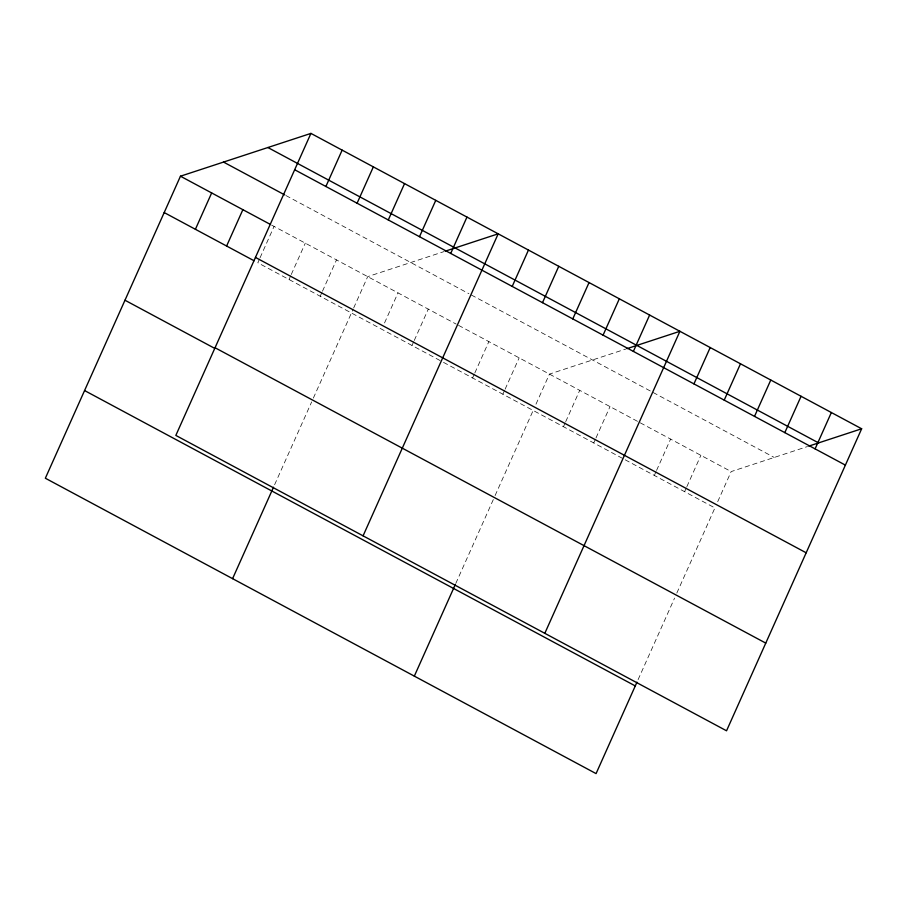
<?xml version="1.0" encoding="UTF-8"?>
<svg xmlns="http://www.w3.org/2000/svg" width="907" height="907" viewBox="0 0 907 907"><rect width="100%" height="100%" fill="white"/><g stroke="black" fill="none" stroke-linecap="round" stroke-linejoin="round"><path stroke-width="0.68" stroke-dasharray="4.54 3.4" d="M259.493 259.005L257.815 262.769L442.299 361.723M260.06 257.758L274.073 226.421M289.027 279.503L290.705 275.751M291.26 274.492L305.285 243.155M320.228 296.249L321.906 292.485M322.473 291.226L336.486 259.89M274.617 484.712L311.657 401.914M313.357 398.116L353.118 309.219M353.673 307.972L367.698 276.635L444.033 251.59M384.534 322.96L397.992 292.87M412.016 345.476L413.694 341.712M414.261 340.465L428.274 309.117M472.592 377.97L474.27 374.206M474.837 372.947L488.85 341.61M502.886 394.216L504.564 390.452M505.12 389.194L519.144 357.857M455.79 583.439L493.397 499.383M495.086 495.585L533.169 410.452M535.98 404.193L549.438 374.103L625.762 349.059M563.462 426.698L565.14 422.945M565.707 421.687L579.72 390.35M593.745 442.945L595.434 439.192M595.99 437.934L610.014 406.597M654.332 475.438L656.01 471.674M656.566 470.427L670.59 439.09M684.615 491.685L686.304 487.921M686.86 486.674L700.873 455.337M638.086 679.66L674.57 598.11M676.826 593.065L714.909 507.931L625.252 459.838M717.709 501.662L731.167 471.583L807.502 446.539M285.932 195.549L468.908 293.698M471.334 294.99L650.648 391.166M653.074 392.47L774.227 457.445M271.578 225.072L456.142 324.071M458.568 325.364L637.882 421.54M640.297 422.843L731.167 471.583M443.512 362.369L624.039 459.191"/><path stroke-width="1.36" d="M310.931 133.397L175.833 435.417L726.541 730.793L861.65 428.773L310.931 133.397L180.459 176.207L45.35 478.227L596.069 773.603L636.963 682.166M195.402 229.29L211.66 192.942M226.603 246.035L242.872 209.676M325.885 186.479L342.143 150.131M357.086 203.225L373.355 166.865M388.298 219.959L404.556 183.611M232.589 578.655L273.495 487.218M419.499 236.693L435.768 200.345M450.711 253.438L466.969 217.079M363.072 535.856L498.181 233.825L445.258 251.182M512.206 286.419L528.464 250.071M542.499 302.666L558.757 266.307M572.782 318.913L589.051 282.553M414.329 676.134L455.235 584.698M603.076 335.159L619.334 298.8M633.369 351.406L649.627 315.046M544.812 633.324L679.91 331.293L626.998 348.651M693.946 383.888L710.204 347.54M724.228 400.134L740.497 363.786M754.522 416.381L770.78 380.033M784.816 432.628L801.074 396.28M815.098 448.874L831.356 412.526M808.738 446.131L861.65 428.773M267.882 147.524L818.59 442.899M294.673 169.745L845.392 465.121M223.519 162.07L284.685 194.88M180.459 176.207L270.331 224.403M255.457 257.418L806.176 552.794M164.19 212.555L254.073 260.762M215.05 347.744L765.769 643.12M124.973 300.228L214.846 348.435M84.566 390.554L635.285 685.93"/></g></svg>
